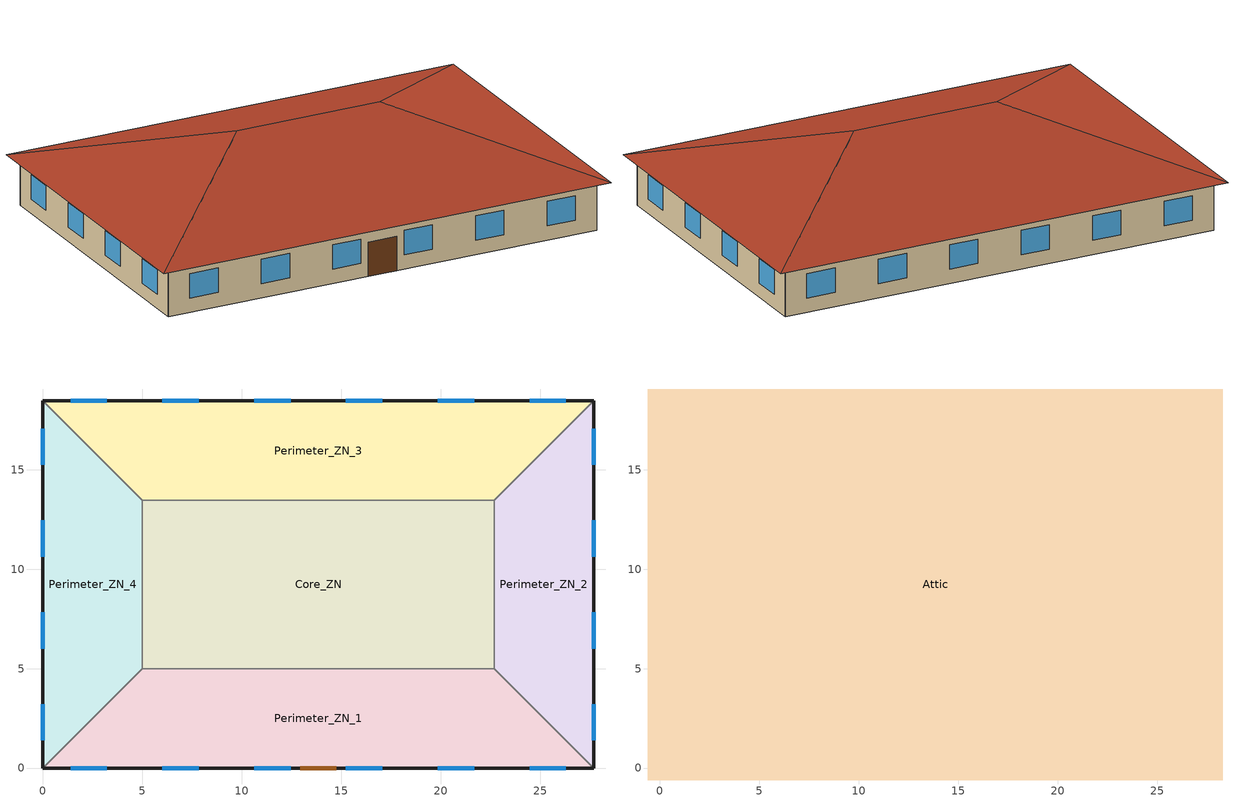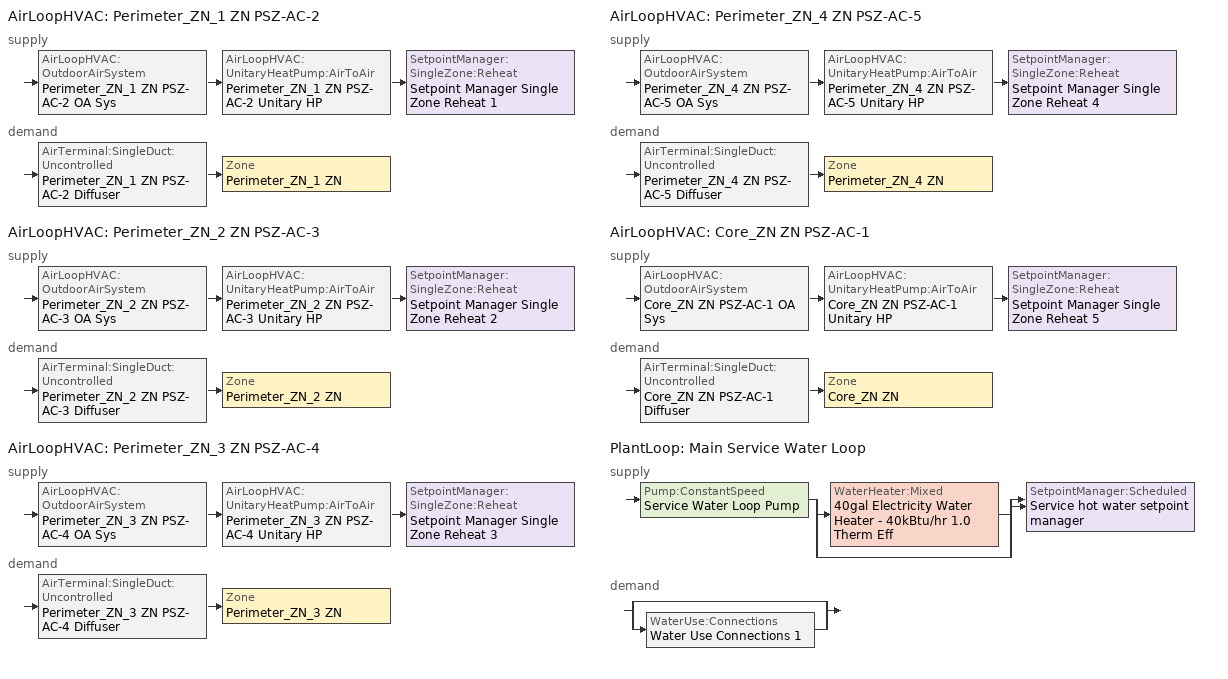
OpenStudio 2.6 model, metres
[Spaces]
Perimeter_ZN_1
 floor ground: 22.69,5 27.69,0 0,0 5,5 z0
 wall outside: 0,0 27.69,0 z0:3.05
 wall to Perimeter_ZN_4: 5,5 0,0 z0:3.05
 wall to Core_ZN: 22.69,5 5,5 z0:3.05
 wall to Perimeter_ZN_2: 27.69,0 22.69,5 z0:3.05
 window: 1.39,0 3.22,0 / 19.85,0 21.68,0 / 15.24,0 17.07,0 / 6.01,0 7.84,0 / 10.62,0 12.45,0 / 24.47,0 26.3,0 z0.9:2.42
 door: 12.93,0 14.76,0 z0:2.13
Perimeter_ZN_2
 floor ground: 27.69,18.46 27.69,0 22.69,5 22.69,13.46 z0
 wall outside: 27.69,0 27.69,18.46 z0:3.05
 wall to Perimeter_ZN_3: 27.69,18.46 22.69,13.46 z0:3.05
 wall to Core_ZN: 22.69,13.46 22.69,5 z0:3.05
 window: 27.69,1.39 27.69,3.22 / 27.69,10.62 27.69,12.45 / 27.69,15.24 27.69,17.07 / 27.69,6.01 27.69,7.84 z0.9:2.42
Perimeter_ZN_3
 floor ground: 27.69,18.46 22.69,13.46 5,13.46 0,18.46 z0
 wall outside: 27.69,18.46 0,18.46 z0:3.05
 wall to Core_ZN: 5,13.46 22.69,13.46 z0:3.05
 wall to Perimeter_ZN_4: 0,18.46 5,13.46 z0:3.05
 window: 21.68,18.46 19.85,18.46 / 7.84,18.46 6.01,18.46 / 17.07,18.46 15.24,18.46 / 12.45,18.46 10.62,18.46 / 26.3,18.46 24.47,18.46 / 3.22,18.46 1.39,18.46 z0.9:2.42
Perimeter_ZN_4
 floor ground: 0,18.46 5,13.46 5,5 0,0 z0
 wall outside: 0,18.46 0,0 z0:3.05
 wall to Core_ZN: 5,5 5,13.46 z0:3.05
 window: 0,3.22 0,1.39 / 0,12.45 0,10.62 / 0,7.84 0,6.01 / 0,17.07 0,15.24 z0.9:2.42
Core_ZN
 floor ground: 22.69,13.46 22.69,5 5,5 5,13.46 z0
Attic
 floor outside: 28.29,19.06 27.69,18.46 0,18.46 -0.6,19.06 z3.05; -0.6,19.06 0,18.46 0,0 -0.6,-0.6 z3.05; 28.29,19.06 28.29,-0.6 27.69,0 27.69,18.46 z3.05; 27.69,0 28.29,-0.6 -0.6,-0.6 0,0 z3.05
 floor to Perimeter_ZN_4: 0,18.46 5,13.46 5,5 0,0 z3.05
 floor to Perimeter_ZN_1: 22.69,5 27.69,0 0,0 5,5 z3.05
 floor to Perimeter_ZN_2: 27.69,18.46 27.69,0 22.69,5 22.69,13.46 z3.05
 floor to Core_ZN: 22.69,13.46 22.69,5 5,5 5,13.46 z3.05
 floor to Perimeter_ZN_3: 27.69,18.46 22.69,13.46 5,13.46 0,18.46 z3.05
 roof outside: 18.46,9.23,6.33 28.29,-0.6,3.05 28.29,19.06,3.05; 18.46,9.23,6.33 28.29,19.06,3.05 -0.6,19.06,3.05 9.23,9.23,6.33; 9.23,9.23,6.33 -0.6,-0.6,3.05 28.29,-0.6,3.05 18.46,9.23,6.33; 9.23,9.23,6.33 -0.6,19.06,3.05 -0.6,-0.6,3.05
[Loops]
AirLoopHVAC 'Perimeter_ZN_1 ZN PSZ-AC-2'
 supply: AirLoopHVAC:OutdoorAirSystem 'Perimeter_ZN_1 ZN PSZ-AC-2 OA Sys' > AirLoopHVAC:UnitaryHeatPump:AirToAir 'Perimeter_ZN_1 ZN PSZ-AC-2 Unitary HP' > SetpointManager:SingleZone:Reheat 'Setpoint Manager Single Zone Reheat 1'
 demand: AirTerminal:SingleDuct:Uncontrolled 'Perimeter_ZN_1 ZN PSZ-AC-2 Diffuser' > Zone 'Perimeter_ZN_1 ZN'
AirLoopHVAC 'Perimeter_ZN_2 ZN PSZ-AC-3'
 supply: AirLoopHVAC:OutdoorAirSystem 'Perimeter_ZN_2 ZN PSZ-AC-3 OA Sys' > AirLoopHVAC:UnitaryHeatPump:AirToAir 'Perimeter_ZN_2 ZN PSZ-AC-3 Unitary HP' > SetpointManager:SingleZone:Reheat 'Setpoint Manager Single Zone Reheat 2'
 demand: AirTerminal:SingleDuct:Uncontrolled 'Perimeter_ZN_2 ZN PSZ-AC-3 Diffuser' > Zone 'Perimeter_ZN_2 ZN'
AirLoopHVAC 'Perimeter_ZN_3 ZN PSZ-AC-4'
 supply: AirLoopHVAC:OutdoorAirSystem 'Perimeter_ZN_3 ZN PSZ-AC-4 OA Sys' > AirLoopHVAC:UnitaryHeatPump:AirToAir 'Perimeter_ZN_3 ZN PSZ-AC-4 Unitary HP' > SetpointManager:SingleZone:Reheat 'Setpoint Manager Single Zone Reheat 3'
 demand: AirTerminal:SingleDuct:Uncontrolled 'Perimeter_ZN_3 ZN PSZ-AC-4 Diffuser' > Zone 'Perimeter_ZN_3 ZN'
AirLoopHVAC 'Perimeter_ZN_4 ZN PSZ-AC-5'
 supply: AirLoopHVAC:OutdoorAirSystem 'Perimeter_ZN_4 ZN PSZ-AC-5 OA Sys' > AirLoopHVAC:UnitaryHeatPump:AirToAir 'Perimeter_ZN_4 ZN PSZ-AC-5 Unitary HP' > SetpointManager:SingleZone:Reheat 'Setpoint Manager Single Zone Reheat 4'
 demand: AirTerminal:SingleDuct:Uncontrolled 'Perimeter_ZN_4 ZN PSZ-AC-5 Diffuser' > Zone 'Perimeter_ZN_4 ZN'
AirLoopHVAC 'Core_ZN ZN PSZ-AC-1'
 supply: AirLoopHVAC:OutdoorAirSystem 'Core_ZN ZN PSZ-AC-1 OA Sys' > AirLoopHVAC:UnitaryHeatPump:AirToAir 'Core_ZN ZN PSZ-AC-1 Unitary HP' > SetpointManager:SingleZone:Reheat 'Setpoint Manager Single Zone Reheat 5'
 demand: AirTerminal:SingleDuct:Uncontrolled 'Core_ZN ZN PSZ-AC-1 Diffuser' > Zone 'Core_ZN ZN'
PlantLoop 'Main Service Water Loop'
 supply: Pump:ConstantSpeed 'Service Water Loop Pump' > split
  | WaterHeater:Mixed '40gal Electricity Water Heater - 40kBtu/hr 1.0 Therm Eff'
  | bypass
  join > SetpointManager:Scheduled 'Service hot water setpoint manager'
 demand: split
  | bypass
  | WaterUse:Connections 'Water Use Connections 1'
[Site]
Denver Centennial  Golden   Nr_CO_USA: Latitude {deg}=39.74; Longitude {deg}=-105.18; Time Zone {hr}=-7; Elevation {m}=1829; Terrain=City
[Building]
90.1-2010-SmallOffice-ASHRAE 169-2006-5B created: 2018-08-06 21:13:22 +0000: North Axis {deg}=0; Default Construction Set=90.1-2010 - Office - ASHRAE 169-2006-5B; Standards Building Type=SmallOffice
[Site:GroundTemperature:BuildingSurface]
19.37, 19.45, 19.53, 19.74, 20.05, 22.22, 23, 23.17, 23.04, 20.86, 20.09, 19.61
[Site:WaterMainsTemperature]
Calculation Method=Correlation; Annual Average Outdoor Air Temperature {C}=9.7; Maximum Difference In Monthly Average Outdoor Air Temperatures {deltaC}=22.8
[ClimateZones]
Climate Zone Institution Name 1=ASHRAE; Climate Zone Document Name 1=ANSI/ASHRAE Standard 169; Climate Zone Document Year 1=2006; Climate Zone Value 1=ASHRAE 169-2006-5B
[SizingPeriod:DesignDay] Barometric Pressure {Pa}=81198; Sky Clearness=0; Rain Indicator=0; Snow Indicator=0; Day of Month=21; Daylight Saving Time Indicator=0; Humidity Indicating Type=Wetbulb; Dry-Bulb Temperature Range Modifier Type=DefaultMultipliers
Name | Maximum Dry-Bulb Temperature {C} | Daily Dry-Bulb Temperature Range {deltaC} | Humidity Indicating Conditions at Maximum Dry-Bulb | Wind Speed {m/s} | Wind Direction {deg} | Month | Day Type | Solar Model Indicator | ASHRAE Taub | ASHRAE Taud
Denver Centennial  Golden   N Ann Htg 99.6% Condns DB | -18.8 | 0 | -18.8 | 3 | 340 | 12 | WinterDesignDay | ASHRAEClearSky
Denver Centennial  Golden   N Ann Clg .4% Condns DB=>MWB | 33 | 15.2 | 15.7 | 4.9 | 0 | 7 | SummerDesignDay | ASHRAETau | 0.424 | 2.025
Denver Centennial  Golden   N Ann Clg .4% Condns WB=>MDB | 27.3 | 15.2 | 18.4 | 4.9 | 0 | 7 | SummerDesignDay | ASHRAETau | 0.424 | 2.025
[Material:NoMass] Thermal Absorptance=0.9; Solar Absorptance=0.7
Name | Roughness | Thermal Resistance {m2-K/W} | Visible Absorptance
CP02 CARPET PAD | VeryRough | 0.21648 | 0.8
Typical Insulation R-10.94 | Smooth | 1.92744 | 0.7
Typical Carpet Pad | Smooth | 0.21648 | 0.8
Typical Insulation R-8.72 | Smooth | 1.53614 | 0.7
Typical Insulation R-19.72 | Smooth | 3.4722 | 0.7
Typical Insulation R-0.58 | Smooth | 0.101875 | 0.7
Typical Insulation R-1.15 | Smooth | 0.202527 | 0.7
[Material]
Name | Roughness | Thickness {m} | Conductivity {W/m-K} | Density {kg/m3} | Specific Heat {J/kg-K} | Thermal Absorptance | Solar Absorptance | Visible Absorptance
100mm Normalweight concrete floor | MediumSmooth | 0.1016 | 2.31 | 2322 | 832
G01 13mm gypsum board | Smooth | 0.0127 | 0.16 | 800 | 1090 | 0.9 | 0.7 | 0.5
4 in. Normalweight Concrete Floor | MediumRough | 0.1016 | 2.31 | 2322 | 832 | 0.9 | 0.7 | 0.7
1IN Stucco | Smooth | 0.0253 | 0.6918 | 1858 | 837 | 0.9 | 0.7 | 0.92
8IN CONCRETE HW RefBldg | Rough | 0.2032 | 1.311 | 2240 | 836.8 | 0.9 | 0.7 | 0.7
1/2IN Gypsum | Smooth | 0.0127 | 0.16 | 784.9 | 830 | 0.9 | 0.4 | 0.4
Roof Membrane | VeryRough | 0.0095 | 0.16 | 1121.29 | 1460 | 0.9 | 0.77 | 0.7
Metal Roof Surface; F08 Metal surface | Smooth | 0.0008 | 45.28 | 7824 | 500 | 0.9 | 0.7 | 0.7
6 in. Normalweight Concrete Floor | MediumRough | 0.1524 | 2.31 | 2322 | 832 | 0.9 | 0.7 | 0.7
8 in. Concrete Block Basement Wall | MediumRough | 0.2032 | 1.326 | 1842 | 912 | 0.9 | 0.7 | 0.7
G05 25mm wood | MediumSmooth | 0.0254 | 0.15 | 608 | 1630 | 0.9 | 0.5 | 0.5
Std Wood 6inch | MediumSmooth | 0.15 | 0.12 | 540 | 1210 | 0.9 | 0.7 | 0.7
[Construction]
Typical Insulated Exterior Mass Floor R-13.51: Typical Insulation R-10.94, 4 in. Normalweight Concrete Floor, Typical Carpet Pad
Typical Insulated Exterior Mass Wall R-11.11: 1IN Stucco, 8IN CONCRETE HW RefBldg, Typical Insulation R-8.72, 1/2IN Gypsum
Typical IEAD Roof R-20.83: Roof Membrane, Typical Insulation R-19.72, Metal Roof Surface
Typical Interior Floor: 100mm Normalweight concrete floor, CP02 CARPET PAD
Typical Interior Wall: G01 13mm gypsum board, G01 13mm gypsum board
Typical Interior Ceiling: CP02 CARPET PAD, 100mm Normalweight concrete floor
Typical Insulated Carpeted 6in Slab Floor: 6 in. Normalweight Concrete Floor, Typical Carpet Pad
Typical Insulated Basement Mass Wall: 8 in. Concrete Block Basement Wall
U 0.52 SHGC 0.40 Dbl Ref-D Clr 6mm/13mm Air: REF D CLEAR 6MM, AIR 13MM, CLEAR 6MM
Typical Insulated Metal Door R-1.43: F08 Metal surface, Typical Insulation R-0.58
Typical Overhead Door R-2.0: Typical Insulation R-1.15
U 1.17 SHGC 0.49 Sgl Ref-D Clr 6mm: REF D CLEAR 6MM
Typical Interior Window: Clear 3mm
Typical Interior Door; Typical Interior Partition: G05 25mm wood
InteriorFurnishings: Std Wood 6inch
[DefaultConstructionSet]
90.1-2010 - Office - ASHRAE 169-2006-5B: Default Exterior Surface Constructions=Default Surface Constructions 1; Default Interior Surface Constructions=Default Surface Constructions 2; Default Ground Contact Surface Constructions=Default Surface Constructions 3; Default Exterior SubSurface Constructions=Default Sub Surface Constructions 1; Default Interior SubSurface Constructions=Default Sub Surface Constructions 2; Interior Partition Construction=Typical Interior Partition
[DefaultSurfaceConstructions]
Name | Floor Construction | Wall Construction | Roof Ceiling Construction
Default Surface Constructions 1 | Typical Insulated Exterior Mass Floor R-13.51 | Typical Insulated Exterior Mass Wall R-11.11 | Typical IEAD Roof R-20.83
Default Surface Constructions 2 | Typical Interior Floor | Typical Interior Wall | Typical Interior Ceiling
Default Surface Constructions 3 | Typical Insulated Carpeted 6in Slab Floor | Typical Insulated Basement Mass Wall
[DefaultSubSurfaceConstructions]
Name | Fixed Window Construction | Operable Window Construction | Door Construction | Overhead Door Construction | Skylight Construction | Tubular Daylight Dome Construction | Tubular Daylight Diffuser Construction
Default Sub Surface Constructions 1 | U 0.52 SHGC 0.40 Dbl Ref-D Clr 6mm/13mm Air | U 0.52 SHGC 0.40 Dbl Ref-D Clr 6mm/13mm Air | Typical Insulated Metal Door R-1.43 | Typical Overhead Door R-2.0 | U 1.17 SHGC 0.49 Sgl Ref-D Clr 6mm | Typical Interior Window | Typical Interior Window
Default Sub Surface Constructions 2 | Typical Interior Window | Typical Interior Window | Typical Interior Door
[WindowMaterial:Glazing] Optical Data Type=SpectralAverage; Infrared Transmittance at Normal Incidence=0; Front Side Infrared Hemispherical Emissivity=0.84; Conductivity {W/m-K}=0.9; Dirt Correction Factor for Solar and Visible Transmittance=1; Solar Diffusing=No
Name | Thickness {m} | Solar Transmittance at Normal Incidence | Front Side Solar Reflectance at Normal Incidence | Back Side Solar Reflectance at Normal Incidence | Visible Transmittance at Normal Incidence | Front Side Visible Reflectance at Normal Incidence | Back Side Visible Reflectance at Normal Incidence | Back Side Infrared Hemispherical Emissivity
REF D CLEAR 6MM | 0.006 | 0.429 | 0.308 | 0.379 | 0.334 | 0.453 | 0.505 | 0.82
CLEAR 6MM | 0.006 | 0.775 | 0.071 | 0.071 | 0.881 | 0.08 | 0.08 | 0.84
Clear 3mm | 0.003 | 0.837 | 0.075 | 0.075 | 0.898 | 0.081 | 0.081 | 0.84
[WindowMaterial:Gas]
AIR 13MM: Gas Type=Air; Thickness {m}=0.0127
[Space]
Name | Space Type | Building Story | Thermal Zone | Part of Total Floor Area
Perimeter_ZN_1 | Office WholeBuilding - Sm Office | Building Story 1 | Perimeter_ZN_1 ZN | Yes
Attic | Office Attic |  | Attic ZN | No
Perimeter_ZN_2 | Office WholeBuilding - Sm Office | Building Story 1 | Perimeter_ZN_2 ZN | Yes
Perimeter_ZN_3 | Office WholeBuilding - Sm Office | Building Story 1 | Perimeter_ZN_3 ZN | Yes
Perimeter_ZN_4 | Office WholeBuilding - Sm Office | Building Story 1 | Perimeter_ZN_4 ZN | Yes
Core_ZN | Office WholeBuilding - Sm Office | Building Story 1 | Core_ZN ZN | Yes
[SpaceType] Standards Building Type=Office
Name | Default Schedule Set | Design Specification Outdoor Air Object | Standards Space Type
Office WholeBuilding - Sm Office | Office WholeBuilding - Sm Office Schedule Set | Office WholeBuilding - Sm Office Ventilation | WholeBuilding - Sm Office
Office Attic | Office Attic Schedule Set | Office Attic Ventilation | Attic
[DesignSpecification:OutdoorAir]
Name | Outdoor Air Flow per Person {m3/s-person} | Outdoor Air Flow per Floor Area {m3/s-m2} | Outdoor Air Flow Air Changes per Hour {1/hr} | Outdoor Air Method
Office Attic Ventilation | 0 | 0 | 0
Office WholeBuilding - Sm Office Ventilation |  | 0.0004318 |  | Sum
[DefaultScheduleSet]
Name | Infiltration Schedule | Number of People Schedule | People Activity Level Schedule | Lighting Schedule | Electric Equipment Schedule
Office Attic Schedule Set | OfficeLarge INFIL_SCH_PNNL
Office WholeBuilding - Sm Office Schedule Set | OfficeSmall INFIL_QUARTER_ON_SCH | OfficeSmall BLDG_OCC_SCH | OfficeSmall ACTIVITY_SCH | OfficeSmall BLDG_LIGHT_SCH | OfficeSmall BLDG_EQUIP_SCH
[ThermostatSetpoint:DualSetpoint]
Name | Heating Setpoint Temperature Schedule | Cooling Setpoint Temperature Schedule
Office WholeBuilding - Sm Office Thermostat 1; Office WholeBuilding - Sm Office Thermostat 2; Office WholeBuilding - Sm Office Thermostat 3; Office WholeBuilding - Sm Office Thermostat 4; Office WholeBuilding - Sm Office Thermostat 5 | OfficeSmall HTGSETP_SCH_NO_OPTIMUM | OfficeSmall CLGSETP_SCH_NO_OPTIMUM
Office Attic Thermostat 1
[People:Definition]
Office WholeBuilding - Sm Office People Definition: Number of People Calculation Method=People/Area; People per Space Floor Area {person/m2}=0.0602779; Fraction Radiant=0.3
[People]
Office WholeBuilding - Sm Office People: People Definition=Office WholeBuilding - Sm Office People Definition; Space or SpaceType=Office WholeBuilding - Sm Office; Work Efficiency Schedule=Work Efficiency Schedule; Clothing Insulation Schedule=Clothing Schedule; Air Velocity Schedule=Air Velocity Schedule; Multiplier=1
[Lights:Definition]
Office WholeBuilding - Sm Office Lights Definition: Design Level Calculation Method=Watts/Area; Watts per Space Floor Area {W/m2}=9.68752; Fraction Radiant=0.7; Fraction Visible=0.2
[Lights]
Office WholeBuilding - Sm Office Lights: Lights Definition=Office WholeBuilding - Sm Office Lights Definition; Space or SpaceType=Office WholeBuilding - Sm Office; Fraction Replaceable=1
[ElectricEquipment:Definition]
Office WholeBuilding - Sm Office Elec Equip Definition: Design Level Calculation Method=Watts/Area; Watts per Space Floor Area {W/m2}=6.78126; Fraction Radiant=0.5
[ElectricEquipment]
Office WholeBuilding - Sm Office Elec Equip: Electric Equipment Definition=Office WholeBuilding - Sm Office Elec Equip Definition; Space or SpaceType=Office WholeBuilding - Sm Office; Multiplier=1
[SpaceInfiltration:DesignFlowRate] Schedule=OfficeSmall INFIL_QUARTER_ON_SCH; Design Flow Rate Calculation Method=Flow/ExteriorArea; Flow per Exterior Surface Area {m3/s-m2}=0.000569573; Constant Term Coefficient=0; Temperature Term Coefficient=0; Velocity Term Coefficient=0.224; Velocity Squared Term Coefficient=0
Name | Space or SpaceType
Perimeter_ZN_1 Infiltration | Perimeter_ZN_1
Perimeter_ZN_2 Infiltration | Perimeter_ZN_2
Perimeter_ZN_3 Infiltration | Perimeter_ZN_3
Perimeter_ZN_4 Infiltration | Perimeter_ZN_4
[InternalMass:Definition]
Internal Mass Definition 1: Construction=InteriorFurnishings; Design Level Calculation Method=SurfaceArea/Area; Surface Area per Space Floor Area=2
[InternalMass] Internal Mass Definition=Internal Mass Definition 1; Multiplier=1
Name | Space or SpaceType
Perimeter_ZN_1 Mass | Perimeter_ZN_1
Perimeter_ZN_2 Mass | Perimeter_ZN_2
Perimeter_ZN_3 Mass | Perimeter_ZN_3
Perimeter_ZN_4 Mass | Perimeter_ZN_4
Core_ZN Mass | Core_ZN
[ThermalZone] Use Ideal Air Loads=No
Name | Primary Daylighting Control | Fraction of Zone Controlled by Primary Daylighting Control | Secondary Daylighting Control | Fraction of Zone Controlled by Secondary Daylighting Control | Thermostat
Perimeter_ZN_4 ZN | Perimeter_ZN_4 Daylt Sensor 1 | 0.199581 | Perimeter_ZN_4 Daylt Sensor 2 | 0.199581 | Office WholeBuilding - Sm Office Thermostat 1
Perimeter_ZN_2 ZN | Perimeter_ZN_2 Daylt Sensor 1 | 0.199581 | Perimeter_ZN_2 Daylt Sensor 2 | 0.199581 | Office WholeBuilding - Sm Office Thermostat 2
Core_ZN ZN |  |  |  |  | Office WholeBuilding - Sm Office Thermostat 3
Perimeter_ZN_3 ZN | Perimeter_ZN_3 Daylt Sensor 1 | 0.183544 | Perimeter_ZN_3 Daylt Sensor 2 | 0.183544 | Office WholeBuilding - Sm Office Thermostat 4
Attic ZN |  |  |  |  | Office Attic Thermostat 1
Perimeter_ZN_1 ZN | Perimeter_ZN_1 Daylt Sensor 1 | 0.183544 | Perimeter_ZN_1 Daylt Sensor 2 | 0.183544 | Office WholeBuilding - Sm Office Thermostat 5
[Sizing:Zone] Zone Cooling Design Supply Air Temperature Input Method=SupplyAirTemperature; Zone Cooling Design Supply Air Temperature Difference {deltaC}=11.11; Zone Heating Design Supply Air Temperature Input Method=SupplyAirTemperature; Zone Heating Design Supply Air Temperature {C}=40; Zone Heating Design Supply Air Temperature Difference {deltaC}=11.11; Zone Cooling Design Supply Air Humidity Ratio {kg-H2O/kg-air}=0.0085; Zone Heating Design Supply Air Humidity Ratio {kg-H2O/kg-air}=0.008; Cooling Design Air Flow Method=DesignDay; Heating Design Air Flow Method=DesignDay; Account for Dedicated Outdoor Air System=No; Dedicated Outdoor Air System Control Strategy=NeutralSupplyAir; Dedicated Outdoor Air Low Setpoint Temperature for Design {C}=autosize; Dedicated Outdoor Air High Setpoint Temperature for Design {C}=autosize
Name | Zone Cooling Design Supply Air Temperature {C}
Perimeter_ZN_4 ZN; Perimeter_ZN_2 ZN; Core_ZN ZN; Perimeter_ZN_3 ZN; Perimeter_ZN_1 ZN | 12.8
Attic ZN | 14
[Zone equipment]
Perimeter_ZN_4 ZN: Perimeter_ZN_4 ZN PSZ-AC-5 Diffuser
Perimeter_ZN_2 ZN: Perimeter_ZN_2 ZN PSZ-AC-3 Diffuser
Core_ZN ZN: Core_ZN ZN PSZ-AC-1 Diffuser
Perimeter_ZN_3 ZN: Perimeter_ZN_3 ZN PSZ-AC-4 Diffuser
Perimeter_ZN_1 ZN: Perimeter_ZN_1 ZN PSZ-AC-2 Diffuser
[AirLoopHVAC] Availability Schedule=Always On Discrete; Design Supply Air Flow Rate {m3/s}=AutoSize
Perimeter_ZN_1 ZN PSZ-AC-2; Perimeter_ZN_2 ZN PSZ-AC-3; Perimeter_ZN_3 ZN PSZ-AC-4; Perimeter_ZN_4 ZN PSZ-AC-5; Core_ZN ZN PSZ-AC-1
[Sizing:System] Type of Load to Size On=Sensible; Design Outdoor Air Flow Rate {m3/s}=Autosize; Minimum System Air Flow Ratio=1; Preheat Design Temperature {C}=7; Preheat Design Humidity Ratio {kg-H2O/kg-Air}=0.008; Precool Design Temperature {C}=12.8; Precool Design Humidity Ratio {kg-H2O/kg-Air}=0.008; Central Cooling Design Supply Air Temperature {C}=12.8; Central Heating Design Supply Air Temperature {C}=40; Sizing Option=Coincident; 100% Outdoor Air in Cooling=No; 100% Outdoor Air in Heating=No; Central Cooling Design Supply Air Humidity Ratio {kg-H2O/kg-Air}=0.0085; Central Heating Design Supply Air Humidity Ratio {kg-H2O/kg-Air}=0.008; Cooling Design Air Flow Method=DesignDay; Cooling Design Air Flow Rate {m3/s}=0; Heating Design Air Flow Method=DesignDay; Heating Design Air Flow Rate {m3/s}=0; System Outdoor Air Method=ZoneSum; Zone Maximum Outdoor Air Fraction=1; Cooling Supply Air Flow Rate Per Floor Area {m3/s-m2}=0.00996765; Cooling Fraction of Autosized Cooling Supply Air Flow Rate=1; Cooling Supply Air Flow Rate Per Unit Cooling Capacity {m3/s-W}=3.94755e-05; Heating Supply Air Flow Rate Per Floor Area {m3/s-m2}=0.00996765; Heating Fraction of Autosized Heating Supply Air Flow Rate=1; Heating Fraction of Autosized Cooling Supply Air Flow Rate=1; Heating Supply Air Flow Rate Per Unit Heating Capacity {m3/s-W}=3.15882e-05; Cooling Design Capacity Method=CoolingDesignCapacity; Cooling Design Capacity {W}=autosize; Cooling Design Capacity Per Floor Area {W/m2}=234.7; Fraction of Autosized Cooling Design Capacity=1; Heating Design Capacity Method=HeatingDesignCapacity; Heating Design Capacity {W}=autosize; Heating Design Capacity Per Floor Area {W/m2}=157; Fraction of Autosized Heating Design Capacity=1; Central Cooling Capacity Control Method=OnOff
Perimeter_ZN_1 ZN PSZ-AC-2; Perimeter_ZN_2 ZN PSZ-AC-3; Perimeter_ZN_3 ZN PSZ-AC-4; Perimeter_ZN_4 ZN PSZ-AC-5; Core_ZN ZN PSZ-AC-1
[SetpointManager:SingleZone:Reheat] Minimum Supply Air Temperature {C}=12.7778; Maximum Supply Air Temperature {C}=40
Name | Control Zone
Setpoint Manager Single Zone Reheat 1 | Perimeter_ZN_1 ZN
Setpoint Manager Single Zone Reheat 2 | Perimeter_ZN_2 ZN
Setpoint Manager Single Zone Reheat 3 | Perimeter_ZN_3 ZN
Setpoint Manager Single Zone Reheat 4 | Perimeter_ZN_4 ZN
Setpoint Manager Single Zone Reheat 5 | Core_ZN ZN
[Fan:OnOff] Availability Schedule=OfficeSmall HVACOperationSchd; Fan Efficiency=0.55575; Pressure Rise {Pa}=622.722; Maximum Flow Rate {m3/s}=autosize; Motor Efficiency=0.855; Motor In Airstream Fraction=1
Name | Fan Power Ratio Function of Speed Ratio Curve | Fan Efficiency Ratio Function of Speed Ratio Curve
Perimeter_ZN_1 ZN PSZ-AC-2 Fan | Fan On Off Power Curve | Fan On Off Efficiency Curve
Perimeter_ZN_2 ZN PSZ-AC-3 Fan | Fan On Off Power Curve 1 | Fan On Off Efficiency Curve 1
Perimeter_ZN_3 ZN PSZ-AC-4 Fan | Fan On Off Power Curve 2 | Fan On Off Efficiency Curve 2
Perimeter_ZN_4 ZN PSZ-AC-5 Fan | Fan On Off Power Curve 3 | Fan On Off Efficiency Curve 3
Core_ZN ZN PSZ-AC-1 Fan | Fan On Off Power Curve 4 | Fan On Off Efficiency Curve 4
[Coil:Heating:DX:SingleSpeed] Availability Schedule=Always On Discrete; Rated Total Heating Capacity {W}=Autosize; Rated COP {W/W}=3.738196; Rated Air Flow Rate {m3/s}=Autosize; Rated Supply Fan Power Per Volume Flow Rate {W/(m3/s)}=773.3; Minimum Outdoor Dry-Bulb Temperature for Compressor Operation {C}=-12.2; Maximum Outdoor Dry-Bulb Temperature for Defrost Operation {C}=1.67; Crankcase Heater Capacity {W}=50; Maximum Outdoor Dry-Bulb Temperature for Crankcase Heater Operation {C}=4.4; Defrost Strategy=ReverseCycle; Defrost Control=OnDemand; Defrost Time Period Fraction=0.166667; Resistive Defrost Heater Capacity {W}=2000
Name | Total Heating Capacity Function of Temperature Curve | Total Heating Capacity Function of Flow Fraction Curve | Energy Input Ratio Function of Temperature Curve | Energy Input Ratio Function of Flow Fraction Curve | Part Load Fraction Correlation Curve | Defrost Energy Input Ratio Function of Temperature Curve
Perimeter_ZN_1 ZN PSZ-AC-2 HP Htg Coil 20 Clg kBtu/hr 7.7HSPF | DXHEAT-NECB2011-REF-CAPFT 1 | DXHEAT-NECB2011-REF-CAPFFLOW 1 | DXHEAT-NECB2011-REF-EIRFT 1 | DXHEAT-NECB2011-REF-EIRFFLOW 1 | DXHEAT-NECB2011-REF-PLFFPLR 1 | Curve Biquadratic 1
Perimeter_ZN_2 ZN PSZ-AC-3 HP Htg Coil 16 Clg kBtu/hr 7.7HSPF | DXHEAT-NECB2011-REF-CAPFT 2 | DXHEAT-NECB2011-REF-CAPFFLOW 2 | DXHEAT-NECB2011-REF-EIRFT 2 | DXHEAT-NECB2011-REF-EIRFFLOW 2 | DXHEAT-NECB2011-REF-PLFFPLR 2 | Curve Biquadratic 4
Perimeter_ZN_3 ZN PSZ-AC-4 HP Htg Coil 18 Clg kBtu/hr 7.7HSPF | DXHEAT-NECB2011-REF-CAPFT 3 | DXHEAT-NECB2011-REF-CAPFFLOW 3 | DXHEAT-NECB2011-REF-EIRFT 3 | DXHEAT-NECB2011-REF-EIRFFLOW 3 | DXHEAT-NECB2011-REF-PLFFPLR 3 | Curve Biquadratic 7
Perimeter_ZN_4 ZN PSZ-AC-5 HP Htg Coil 19 Clg kBtu/hr 7.7HSPF | DXHEAT-NECB2011-REF-CAPFT 4 | DXHEAT-NECB2011-REF-CAPFFLOW 4 | DXHEAT-NECB2011-REF-EIRFT 4 | DXHEAT-NECB2011-REF-EIRFFLOW 4 | DXHEAT-NECB2011-REF-PLFFPLR 4 | Curve Biquadratic 10
Core_ZN ZN PSZ-AC-1 HP Htg Coil 18 Clg kBtu/hr 7.7HSPF | DXHEAT-NECB2011-REF-CAPFT | DXHEAT-NECB2011-REF-CAPFFLOW | DXHEAT-NECB2011-REF-EIRFT | DXHEAT-NECB2011-REF-EIRFFLOW | DXHEAT-NECB2011-REF-PLFFPLR | Curve Biquadratic 13
[Coil:Heating:Gas] Availability Schedule=Always On Discrete; Gas Burner Efficiency=0.8; Nominal Capacity {W}=AutoSize; Parasitic Electric Load {W}=0; Parasitic Gas Load {W}=0
Perimeter_ZN_1 ZN PSZ-AC-2 Gas Backup Htg Coil; Perimeter_ZN_2 ZN PSZ-AC-3 Gas Backup Htg Coil; Perimeter_ZN_3 ZN PSZ-AC-4 Gas Backup Htg Coil; Perimeter_ZN_4 ZN PSZ-AC-5 Gas Backup Htg Coil; Core_ZN ZN PSZ-AC-1 Gas Backup Htg Coil
[Coil:Cooling:DX:SingleSpeed] Availability Schedule=Always On Discrete; Rated Total Cooling Capacity {W}=autosize; Rated Sensible Heat Ratio=autosize; Rated COP {W/W}=3.6504; Rated Air Flow Rate {m3/s}=autosize; Rated Evaporator Fan Power Per Volume Flow Rate {W/(m3/s)}=773.3; Condenser Type=AirCooled; Evaporative Condenser Effectiveness=0; Evaporative Condenser Air Flow Rate {m3/s}=Autosize; Evaporative Condenser Pump Rated Power Consumption {W}=Autosize; Crankcase Heater Capacity {W}=0; Maximum Outdoor Dry-Bulb Temperature for Crankcase Heater Operation {C}=0; Basin Heater Capacity {W/K}=0; Basin Heater Setpoint Temperature {C}=10
Name | Total Cooling Capacity Function of Temperature Curve | Total Cooling Capacity Function of Flow Fraction Curve | Energy Input Ratio Function of Temperature Curve | Energy Input Ratio Function of Flow Fraction Curve | Part Load Fraction Correlation Curve
Perimeter_ZN_1 ZN PSZ-AC-2 1spd DX HP Clg Coil 20kBtu/hr 13.0SEER | HPACCoolCapFT 1 | HPACCoolCapFFF 1 | HPACCOOLEIRFT 1 | HPACCOOLEIRFFF 1 | HPACCOOLPLFFPLR 1
Perimeter_ZN_2 ZN PSZ-AC-3 1spd DX HP Clg Coil 16kBtu/hr 13.0SEER | HPACCoolCapFT 2 | HPACCoolCapFFF 2 | HPACCOOLEIRFT 2 | HPACCOOLEIRFFF 2 | HPACCOOLPLFFPLR 2
Perimeter_ZN_3 ZN PSZ-AC-4 1spd DX HP Clg Coil 18kBtu/hr 13.0SEER | HPACCoolCapFT 3 | HPACCoolCapFFF 3 | HPACCOOLEIRFT 3 | HPACCOOLEIRFFF 3 | HPACCOOLPLFFPLR 3
Perimeter_ZN_4 ZN PSZ-AC-5 1spd DX HP Clg Coil 19kBtu/hr 13.0SEER | HPACCoolCapFT 4 | HPACCoolCapFFF 4 | HPACCOOLEIRFT 4 | HPACCOOLEIRFFF 4 | HPACCOOLPLFFPLR 4
Core_ZN ZN PSZ-AC-1 1spd DX HP Clg Coil 18kBtu/hr 13.0SEER | HPACCoolCapFT | HPACCoolCapFFF | HPACCOOLEIRFT | HPACCOOLEIRFFF | HPACCOOLPLFFPLR
[Controller:OutdoorAir] Minimum Outdoor Air Flow Rate {m3/s}=autosize; Maximum Outdoor Air Flow Rate {m3/s}=Autosize; Economizer Control Type=NoEconomizer; Economizer Control Action Type=ModulateFlow; Economizer Maximum Limit Dry-Bulb Temperature {C}=28; Economizer Maximum Limit Enthalpy {J/kg}=64000; Economizer Minimum Limit Dry-Bulb Temperature {C}=-100; Lockout Type=NoLockout; Minimum Limit Type=FixedMinimum; Minimum Outdoor Air Schedule=Always On Discrete; High Humidity Control=No; Heat Recovery Bypass Control Type=BypassWhenOAFlowGreaterThanMinimum
Name | Controller Mechanical Ventilation
Perimeter_ZN_1 ZN PSZ-AC-2 OA Sys Controller | Controller Mechanical Ventilation 1
Perimeter_ZN_2 ZN PSZ-AC-3 OA Sys Controller | Controller Mechanical Ventilation 2
Perimeter_ZN_3 ZN PSZ-AC-4 OA Sys Controller | Controller Mechanical Ventilation 3
Perimeter_ZN_4 ZN PSZ-AC-5 OA Sys Controller | Controller Mechanical Ventilation 4
Core_ZN ZN PSZ-AC-1 OA Sys Controller | Controller Mechanical Ventilation 5
[Controller:MechanicalVentilation] Availability Schedule=Always On Discrete; System Outdoor Air Method=ZoneSum
Controller Mechanical Ventilation 1; Controller Mechanical Ventilation 2; Controller Mechanical Ventilation 3; Controller Mechanical Ventilation 4; Controller Mechanical Ventilation 5
[AirLoopHVAC:OutdoorAirSystem]
Name | Controller
Perimeter_ZN_1 ZN PSZ-AC-2 OA Sys | Perimeter_ZN_1 ZN PSZ-AC-2 OA Sys Controller
Perimeter_ZN_2 ZN PSZ-AC-3 OA Sys | Perimeter_ZN_2 ZN PSZ-AC-3 OA Sys Controller
Perimeter_ZN_3 ZN PSZ-AC-4 OA Sys | Perimeter_ZN_3 ZN PSZ-AC-4 OA Sys Controller
Perimeter_ZN_4 ZN PSZ-AC-5 OA Sys | Perimeter_ZN_4 ZN PSZ-AC-5 OA Sys Controller
Core_ZN ZN PSZ-AC-1 OA Sys | Core_ZN ZN PSZ-AC-1 OA Sys Controller
[AirLoopHVAC:UnitaryHeatPump:AirToAir] Availability Schedule=Always On Discrete; Supply Air Flow Rate During Cooling Operation {m3/s}=Autosize; Supply Air Flow Rate During Heating Operation {m3/s}=Autosize; Maximum Supply Air Temperature from Supplemental Heater {C}=Autosize; Maximum Outdoor Dry-Bulb Temperature for Supplemental Heater Operation {C}=4.44444; Fan Placement=BlowThrough; Supply Air Fan Operating Mode Schedule=OfficeSmall HVACOperationSchd
Name | Controlling Zone or Thermostat Location | Supply Air Fan | Heating Coil | Cooling Coil | Supplemental Heating Coil
Perimeter_ZN_1 ZN PSZ-AC-2 Unitary HP | Perimeter_ZN_1 ZN | Perimeter_ZN_1 ZN PSZ-AC-2 Fan | Perimeter_ZN_1 ZN PSZ-AC-2 HP Htg Coil 20 Clg kBtu/hr 7.7HSPF | Perimeter_ZN_1 ZN PSZ-AC-2 1spd DX HP Clg Coil 20kBtu/hr 13.0SEER | Perimeter_ZN_1 ZN PSZ-AC-2 Gas Backup Htg Coil
Perimeter_ZN_2 ZN PSZ-AC-3 Unitary HP | Perimeter_ZN_2 ZN | Perimeter_ZN_2 ZN PSZ-AC-3 Fan | Perimeter_ZN_2 ZN PSZ-AC-3 HP Htg Coil 16 Clg kBtu/hr 7.7HSPF | Perimeter_ZN_2 ZN PSZ-AC-3 1spd DX HP Clg Coil 16kBtu/hr 13.0SEER | Perimeter_ZN_2 ZN PSZ-AC-3 Gas Backup Htg Coil
Perimeter_ZN_3 ZN PSZ-AC-4 Unitary HP | Perimeter_ZN_3 ZN | Perimeter_ZN_3 ZN PSZ-AC-4 Fan | Perimeter_ZN_3 ZN PSZ-AC-4 HP Htg Coil 18 Clg kBtu/hr 7.7HSPF | Perimeter_ZN_3 ZN PSZ-AC-4 1spd DX HP Clg Coil 18kBtu/hr 13.0SEER | Perimeter_ZN_3 ZN PSZ-AC-4 Gas Backup Htg Coil
Perimeter_ZN_4 ZN PSZ-AC-5 Unitary HP | Perimeter_ZN_4 ZN | Perimeter_ZN_4 ZN PSZ-AC-5 Fan | Perimeter_ZN_4 ZN PSZ-AC-5 HP Htg Coil 19 Clg kBtu/hr 7.7HSPF | Perimeter_ZN_4 ZN PSZ-AC-5 1spd DX HP Clg Coil 19kBtu/hr 13.0SEER | Perimeter_ZN_4 ZN PSZ-AC-5 Gas Backup Htg Coil
Core_ZN ZN PSZ-AC-1 Unitary HP | Core_ZN ZN | Core_ZN ZN PSZ-AC-1 Fan | Core_ZN ZN PSZ-AC-1 HP Htg Coil 18 Clg kBtu/hr 7.7HSPF | Core_ZN ZN PSZ-AC-1 1spd DX HP Clg Coil 18kBtu/hr 13.0SEER | Core_ZN ZN PSZ-AC-1 Gas Backup Htg Coil
[AvailabilityManager:NightCycle] Control Type=CycleOnAny; Thermostat Tolerance {deltaC}=1; Cycling Run Time {s}=3600
Availability Manager Night Cycle 1; Availability Manager Night Cycle 2; Availability Manager Night Cycle 3; Availability Manager Night Cycle 4; Availability Manager Night Cycle 5
[AirTerminal:SingleDuct:Uncontrolled] Availability Schedule=Always On Discrete; Maximum Air Flow Rate {m3/s}=AutoSize
Perimeter_ZN_1 ZN PSZ-AC-2 Diffuser; Perimeter_ZN_2 ZN PSZ-AC-3 Diffuser; Perimeter_ZN_3 ZN PSZ-AC-4 Diffuser; Perimeter_ZN_4 ZN PSZ-AC-5 Diffuser; Core_ZN ZN PSZ-AC-1 Diffuser
[PlantLoop]
Main Service Water Loop: Glycol Concentration=0; Maximum Loop Temperature {C}=60; Minimum Loop Temperature {C}=10; Plant Loop Volume {m3}=Autocalculate; Load Distribution Scheme=Optimal
[Sizing:Plant]
Main Service Water Loop: Loop Type=Heating; Design Loop Exit Temperature {C}=60; Loop Design Temperature Difference {deltaC}=5; Sizing Option=NonCoincident; Zone Timesteps in Averaging Window=1; Coincident Sizing Factor Mode=None
[SetpointManager:Scheduled]
Service hot water setpoint manager: Control Variable=Temperature; Schedule=Service Water Loop Temp - 140F
[Pump:ConstantSpeed]
Service Water Loop Pump: Rated Flow Rate {m3/s}=autosize; Rated Pump Head {Pa}=0.001; Rated Power Consumption {W}=autosize; Motor Efficiency=0.855; Fraction of Motor Inefficiencies to Fluid Stream=0; Pump Control Type=Intermittent; Design Power Sizing Method=PowerPerFlowPerPressure; Design Electric Power per Unit Flow Rate {W/(m3/s)}=348701.1; Design Shaft Power per Unit Flow Rate per Unit Head {W-s/m3-Pa}=1.28205
[WaterHeater:Mixed]
40gal Electricity Water Heater - 40kBtu/hr 1.0 Therm Eff: Tank Volume {m3}=0.151416; Setpoint Temperature Schedule=Service Water Loop Temp - 140F; Deadband Temperature Difference {deltaC}=2; Maximum Temperature Limit {C}=82.2222; Heater Control Type=Cycle; Heater Maximum Capacity {W}=11722.8; Heater Fuel Type=Electricity; Heater Thermal Efficiency=1; Off Cycle Parasitic Fuel Consumption Rate {W}=570.999; Off Cycle Parasitic Fuel Type=Electricity; Off Cycle Parasitic Heat Fraction to Tank=0.8; On Cycle Parasitic Fuel Consumption Rate {W}=570.999; On Cycle Parasitic Fuel Type=Electricity; On Cycle Parasitic Heat Fraction to Tank=0; Ambient Temperature Indicator=Schedule; Ambient Temperature Schedule=Water Heater Ambient Temp Schedule - 70F; Off Cycle Loss Coefficient to Ambient Temperature {W/K}=1.20802; On Cycle Loss Coefficient to Ambient Temperature {W/K}=1.20802; Use Side Effectiveness=1; Source Side Effectiveness=1; Use Side Design Flow Rate {m3/s}=autosize; Source Side Design Flow Rate {m3/s}=autosize; Indirect Water Heating Recovery Time {hr}=1.5; Source Side Flow Control Mode=IndirectHeatPrimarySetpoint
[WaterUse:Connections]
Water Use Connections 1: Water Use Equipment Name 1=Main Service Water Use 0.06gal/min
[WaterUse:Equipment:Definition]
Main Service Water Use Def 0.06gal/min: Peak Flow Rate {m3/s}=4.03777e-06; Target Temperature Schedule=Mixed Water At Faucet Temp - 120F; Sensible Fraction Schedule=Fraction Sensible - 0.2; Latent Fraction Schedule=Fraction Latent - 0.05
[WaterUse:Equipment]
Main Service Water Use 0.06gal/min: Water Use Equipment Definition=Main Service Water Use Def 0.06gal/min; Flow Rate Fraction Schedule=OfficeSmall BLDG_SWH_SCH
[Exterior:Lights:Definition]
Name | Design Level {W}
Occ Sensing Exterior Lights Def | 896.07
NonDimming Exterior Lights Def | 40.54
[Exterior:Lights] Control Option=AstronomicalClock
Name | Exterior Lights Definition | Schedule
Occ Sensing Exterior Lights Def | Occ Sensing Exterior Lights Def | OfficeSmall Exterior_lighting_schedule_b
NonDimming Exterior Lights Def | NonDimming Exterior Lights Def | OfficeSmall Exterior_lighting_schedule_a
[BuildingStory]
Building Story 1: Nominal Z Coordinate {m}=0
[Daylighting:Control] Position Z-Coordinate {m}=0.9144; Illuminance Setpoint {lux}=300; Lighting Control Type=Stepped; Number of Stepped Control Steps=3
Name | Space | Position X-Coordinate {m} | Position Y-Coordinate {m}
Perimeter_ZN_1 Daylt Sensor 1 | Perimeter_ZN_1 | 2.305 | 2.424
Perimeter_ZN_1 Daylt Sensor 2 | Perimeter_ZN_1 | 6.925 | 2.424
Perimeter_ZN_2 Daylt Sensor 1 | Perimeter_ZN_2 | 25.266 | 2.305
Perimeter_ZN_2 Daylt Sensor 2 | Perimeter_ZN_2 | 25.266 | 6.925
Perimeter_ZN_3 Daylt Sensor 1 | Perimeter_ZN_3 | 25.385 | 16.036
Perimeter_ZN_3 Daylt Sensor 2 | Perimeter_ZN_3 | 20.765 | 16.036
Perimeter_ZN_4 Daylt Sensor 1 | Perimeter_ZN_4 | 2.424 | 16.155
Perimeter_ZN_4 Daylt Sensor 2 | Perimeter_ZN_4 | 2.424 | 11.535
[Schedule:Ruleset]
Name | Default Day Schedule | Summer Design Day Schedule | Winter Design Day Schedule
OfficeLarge INFIL_SCH_PNNL | OfficeLarge INFIL_SCH_PNNL Default | OfficeLarge INFIL_SCH_PNNL Summer Design Day | OfficeLarge INFIL_SCH_PNNL Winter Design Day
Clothing Schedule | Clothing Schedule Default Winter Clothes
Air Velocity Schedule | Air Velocity Schedule Default
Work Efficiency Schedule | Work Efficiency Schedule Default
OfficeSmall BLDG_OCC_SCH | OfficeSmall BLDG_OCC_SCH Default | OfficeSmall BLDG_OCC_SCH Summer Design Day | OfficeSmall BLDG_OCC_SCH Winter Design Day
OfficeSmall ACTIVITY_SCH | OfficeSmall ACTIVITY_SCH Default | OfficeSmall ACTIVITY_SCH Summer Design Day | OfficeSmall ACTIVITY_SCH Winter Design Day
OfficeSmall BLDG_LIGHT_SCH | OfficeSmall BLDG_LIGHT_SCH Default | OfficeSmall BLDG_LIGHT_SCH Summer Design Day | OfficeSmall BLDG_LIGHT_SCH Winter Design Day
OfficeSmall BLDG_EQUIP_SCH | OfficeSmall BLDG_EQUIP_SCH Default | OfficeSmall BLDG_EQUIP_SCH Summer Design Day | OfficeSmall BLDG_EQUIP_SCH Winter Design Day
OfficeSmall INFIL_QUARTER_ON_SCH | OfficeSmall INFIL_QUARTER_ON_SCH Default | OfficeSmall INFIL_QUARTER_ON_SCH Summer Design Day | OfficeSmall INFIL_QUARTER_ON_SCH Winter Design Day
OfficeSmall HTGSETP_SCH_NO_OPTIMUM | OfficeSmall HTGSETP_SCH_NO_OPTIMUM Default | OfficeSmall HTGSETP_SCH_NO_OPTIMUM Summer Design Day | OfficeSmall HTGSETP_SCH_NO_OPTIMUM Winter Design Day
OfficeSmall CLGSETP_SCH_NO_OPTIMUM | OfficeSmall CLGSETP_SCH_NO_OPTIMUM Default | OfficeSmall CLGSETP_SCH_NO_OPTIMUM Summer Design Day | OfficeSmall CLGSETP_SCH_NO_OPTIMUM Winter Design Day
OfficeSmall HVACOperationSchd | OfficeSmall HVACOperationSchd Default | OfficeSmall HVACOperationSchd Summer Design Day | OfficeSmall HVACOperationSchd Winter Design Day
Service Water Loop Temp - 140F | Service Water Loop Temp - 140F Default
Water Heater Ambient Temp Schedule - 70F | Water Heater Ambient Temp Schedule - 70F Default
Fraction Sensible - 0.2 | Schedule Day 25
Fraction Latent - 0.05 | Schedule Day 26
Mixed Water At Faucet Temp - 120F | Schedule Day 27
OfficeSmall BLDG_SWH_SCH | OfficeSmall BLDG_SWH_SCH Default | OfficeSmall BLDG_SWH_SCH Summer Design Day | OfficeSmall BLDG_SWH_SCH Winter Design Day
OfficeSmall Exterior_lighting_schedule_b | OfficeSmall Exterior_lighting_schedule_b Default | OfficeSmall Exterior_lighting_schedule_b Summer Design Day | OfficeSmall Exterior_lighting_schedule_b Winter Design Day
OfficeSmall Exterior_lighting_schedule_a | OfficeSmall Exterior_lighting_schedule_a Default | OfficeSmall Exterior_lighting_schedule_a Summer Design Day | OfficeSmall Exterior_lighting_schedule_a Winter Design Day
[Schedule:Day]
OfficeLarge INFIL_SCH_PNNL Default; Clothing Schedule Default Winter Clothes; OfficeSmall BLDG_OCC_SCH Summer Design Day; OfficeSmall BLDG_LIGHT_SCH Summer Design Day; OfficeSmall BLDG_EQUIP_SCH Summer Design Day; OfficeSmall INFIL_QUARTER_ON_SCH Default: 24, 0, 1
OfficeLarge INFIL_SCH_PNNL Summer Design Day; OfficeLarge INFIL_SCH_PNNL SmrDsn|Wkdy Day: 6, 0, 1, 22, 0, 0.25, 24, 0, 1
OfficeLarge INFIL_SCH_PNNL Winter Design Day; OfficeLarge INFIL_SCH_PNNL WntrDsn|Sat Day: 6, 0, 1, 18, 0, 0.25, 24, 0, 1
Clothing Schedule Summer Clothes: 24, 0, 0.5
Air Velocity Schedule Default; OfficeSmall BLDG_EQUIP_SCH Wknd Day; Schedule Day 25: 24, 0, 0.2
Work Efficiency Schedule Default; OfficeSmall BLDG_OCC_SCH Default; OfficeSmall BLDG_OCC_SCH Winter Design Day; OfficeSmall BLDG_LIGHT_SCH Winter Design Day; OfficeSmall BLDG_EQUIP_SCH Winter Design Day; OfficeSmall HVACOperationSchd Default; OfficeSmall HVACOperationSchd Winter Design Day; OfficeSmall BLDG_SWH_SCH Default: 24, 0, 0
OfficeSmall BLDG_OCC_SCH Wkdy Day: 6, 0, 0, 7, 0, 0.11, 8, 0, 0.21, 12, 0, 1, 13, 0, 0.53, 17, 0, 1, 18, 0, 0.32, 22, 0, 0.11, 23, 0, 0.05, 24, 0, 0
OfficeSmall ACTIVITY_SCH Default; OfficeSmall ACTIVITY_SCH Winter Design Day; OfficeSmall ACTIVITY_SCH Summer Design Day: 24, 0, 120
OfficeSmall BLDG_LIGHT_SCH Default; OfficeSmall BLDG_LIGHT_SCH Default|Wkdy Day: 5, 0, 0.18, 7, 0, 0.23, 8, 0, 0.42, 12, 0, 0.9, 13, 0, 0.8, 17, 0, 0.9, 18, 0, 0.61, 20, 0, 0.42, 22, 0, 0.32, 23, 0, 0.23, 24, 0, 0.18
OfficeSmall BLDG_LIGHT_SCH Wknd Day: 24, 0, 0.18
OfficeSmall BLDG_EQUIP_SCH Default; OfficeSmall BLDG_EQUIP_SCH Default|Wkdy Day: 8, 0, 0.5, 12, 0, 1, 13, 0, 0.94, 17, 0, 1, 18, 0, 0.5, 24, 0, 0.2
OfficeSmall INFIL_QUARTER_ON_SCH Summer Design Day; OfficeSmall INFIL_QUARTER_ON_SCH SmrDsn|Wkdy Day: 7, 0, 1, 19, 0, 0.25, 24, 0, 1
OfficeSmall INFIL_QUARTER_ON_SCH Winter Design Day; OfficeSmall INFIL_QUARTER_ON_SCH WntrDsn|Sat Day: 7, 0, 1, 18, 0, 0.25, 24, 0, 1
OfficeSmall HTGSETP_SCH_NO_OPTIMUM Default; OfficeSmall HTGSETP_SCH_NO_OPTIMUM Summer Design Day: 24, 0, 15.56
OfficeSmall HTGSETP_SCH_NO_OPTIMUM Wkdy Day: 6, 0, 15.56, 19, 0, 21.11, 24, 0, 15.56
OfficeSmall HTGSETP_SCH_NO_OPTIMUM Winter Design Day: 24, 0, 21.11
OfficeSmall CLGSETP_SCH_NO_OPTIMUM Default; OfficeSmall CLGSETP_SCH_NO_OPTIMUM Winter Design Day: 24, 0, 29.44
OfficeSmall CLGSETP_SCH_NO_OPTIMUM Summer Design Day: 24, 0, 23.89
OfficeSmall CLGSETP_SCH_NO_OPTIMUM Wkdy Day: 6, 0, 29.44, 18, 0, 23.89, 24, 0, 29.44
OfficeSmall HVACOperationSchd Summer Design Day; OfficeSmall HVACOperationSchd SmrDsn|Wkdy Day: 6, 0, 0, 19, 0, 1, 24, 0, 0
Service Water Loop Temp - 140F Default: 24, 0, 60
Water Heater Ambient Temp Schedule - 70F Default: 24, 0, 21.1111
Schedule Day 26: 24, 0, 0.05
Schedule Day 27: 24, 0, 48.8889
OfficeSmall BLDG_SWH_SCH Winter Design Day; OfficeSmall BLDG_SWH_SCH Summer Design Day; OfficeSmall BLDG_SWH_SCH WntrDsn|SmrDsn|Wkdy Day: 7, 0, 0, 8, 0, 0.27, 9, 0, 0.55, 11, 0, 0.64, 12, 0, 0.82, 13, 0, 1, 14, 0, 0.91, 16, 0, 0.55, 17, 0, 0.73, 19, 0, 0.37, 20, 0, 0.18, 21, 0, 0.27, 22, 0, 0.09, 24, 0, 0
OfficeSmall Exterior_lighting_schedule_b Default; OfficeSmall Exterior_lighting_schedule_b Winter Design Day; OfficeSmall Exterior_lighting_schedule_b Summer Design Day: 6, 0, 0.7, 24, 0, 1
OfficeSmall Exterior_lighting_schedule_a Default; OfficeSmall Exterior_lighting_schedule_a Winter Design Day; OfficeSmall Exterior_lighting_schedule_a Summer Design Day: 6, 0, 0, 24, 0, 1
[Schedule:Rule] Date Specification Type=DateRange; Start Day=1
Name | Schedule Ruleset | Rule Order | Day Schedule | Apply Monday | Apply Tuesday | Apply Wednesday | Apply Thursday | Apply Friday | Start Month | End Month | End Day | Apply Saturday | Apply Sunday
Schedule Rule 1 | OfficeLarge INFIL_SCH_PNNL | 1 | OfficeLarge INFIL_SCH_PNNL SmrDsn|Wkdy Day | Yes | Yes | Yes | Yes | Yes | 1 | 12 | 31
Schedule Rule 2 | OfficeLarge INFIL_SCH_PNNL | 0 | OfficeLarge INFIL_SCH_PNNL WntrDsn|Sat Day |  |  |  |  |  | 1 | 12 | 31 | Yes
Schedule Rule 3 | Clothing Schedule | 0 | Clothing Schedule Summer Clothes |  |  |  |  |  | 5 | 9 | 30
Schedule Rule 4 | OfficeSmall BLDG_OCC_SCH | 0 | OfficeSmall BLDG_OCC_SCH Wkdy Day | Yes | Yes | Yes | Yes | Yes | 1 | 12 | 31
Schedule Rule 5 | OfficeSmall BLDG_LIGHT_SCH | 1 | OfficeSmall BLDG_LIGHT_SCH Default|Wkdy Day | Yes | Yes | Yes | Yes | Yes | 1 | 12 | 31
Schedule Rule 6 | OfficeSmall BLDG_LIGHT_SCH | 0 | OfficeSmall BLDG_LIGHT_SCH Wknd Day |  |  |  |  |  | 1 | 12 | 31 | Yes | Yes
Schedule Rule 7 | OfficeSmall BLDG_EQUIP_SCH | 1 | OfficeSmall BLDG_EQUIP_SCH Default|Wkdy Day | Yes | Yes | Yes | Yes | Yes | 1 | 12 | 31
Schedule Rule 8 | OfficeSmall BLDG_EQUIP_SCH | 0 | OfficeSmall BLDG_EQUIP_SCH Wknd Day |  |  |  |  |  | 1 | 12 | 31 | Yes | Yes
Schedule Rule 9 | OfficeSmall INFIL_QUARTER_ON_SCH | 1 | OfficeSmall INFIL_QUARTER_ON_SCH SmrDsn|Wkdy Day | Yes | Yes | Yes | Yes | Yes | 1 | 12 | 31
Schedule Rule 10 | OfficeSmall INFIL_QUARTER_ON_SCH | 0 | OfficeSmall INFIL_QUARTER_ON_SCH WntrDsn|Sat Day |  |  |  |  |  | 1 | 12 | 31 | Yes
Schedule Rule 11 | OfficeSmall HTGSETP_SCH_NO_OPTIMUM | 0 | OfficeSmall HTGSETP_SCH_NO_OPTIMUM Wkdy Day | Yes | Yes | Yes | Yes | Yes | 1 | 12 | 31
Schedule Rule 12 | OfficeSmall CLGSETP_SCH_NO_OPTIMUM | 0 | OfficeSmall CLGSETP_SCH_NO_OPTIMUM Wkdy Day | Yes | Yes | Yes | Yes | Yes | 1 | 12 | 31
Schedule Rule 13 | OfficeSmall HVACOperationSchd | 0 | OfficeSmall HVACOperationSchd SmrDsn|Wkdy Day | Yes | Yes | Yes | Yes | Yes | 1 | 12 | 31
Schedule Rule 15 | OfficeSmall BLDG_SWH_SCH | 0 | OfficeSmall BLDG_SWH_SCH WntrDsn|SmrDsn|Wkdy Day | Yes | Yes | Yes | Yes | Yes | 1 | 12 | 31
[Schedule:Constant]
Always On Discrete: Value=1
[Curve:Exponent] Coefficient1 Constant=1; Coefficient2 Constant=0; Coefficient3 Constant=0; Minimum Value of x=0; Maximum Value of x=1
Fan On Off Power Curve; Fan On Off Power Curve 1; Fan On Off Power Curve 2; Fan On Off Power Curve 3; Fan On Off Power Curve 4
[Curve:Cubic]
Name | Coefficient1 Constant | Coefficient2 x | Coefficient3 x**2 | Coefficient4 x**3 | Minimum Value of x | Maximum Value of x
Fan On Off Efficiency Curve; Fan On Off Efficiency Curve 1; Fan On Off Efficiency Curve 2; Fan On Off Efficiency Curve 3; Fan On Off Efficiency Curve 4 | 1 | 0 | 0 | 0 | 0 | 1
DXHEAT-NECB2011-REF-CAPFT; DXHEAT-NECB2011-REF-CAPFT 1; DXHEAT-NECB2011-REF-CAPFT 2; DXHEAT-NECB2011-REF-CAPFT 3; DXHEAT-NECB2011-REF-CAPFT 4 | 0.729 | 0.0319 | 0.000136 | -8.75e-06 | -20 | 20
DXHEAT-NECB2011-REF-CAPFFLOW; DXHEAT-NECB2011-REF-CAPFFLOW 1; DXHEAT-NECB2011-REF-CAPFFLOW 2; DXHEAT-NECB2011-REF-CAPFFLOW 3; DXHEAT-NECB2011-REF-CAPFFLOW 4 | 0.84 | 0.16 | 0 | 0 | 0.5 | 1.5
DXHEAT-NECB2011-REF-EIRFT; DXHEAT-NECB2011-REF-EIRFT 1; DXHEAT-NECB2011-REF-EIRFT 2; DXHEAT-NECB2011-REF-EIRFT 3; DXHEAT-NECB2011-REF-EIRFT 4 | 1.2183 | -0.03612 | 0.00142 | -2.68e-05 | -20 | 20
DXHEAT-NECB2011-REF-PLFFPLR; DXHEAT-NECB2011-REF-PLFFPLR 1; DXHEAT-NECB2011-REF-PLFFPLR 2; DXHEAT-NECB2011-REF-PLFFPLR 3; DXHEAT-NECB2011-REF-PLFFPLR 4 | 0.3696 | 2.3362 | -2.9577 | 1.2596 | 0.7 | 1
[Curve:Quadratic]
Name | Coefficient1 Constant | Coefficient2 x | Coefficient3 x**2 | Minimum Value of x | Maximum Value of x
DXHEAT-NECB2011-REF-EIRFFLOW; DXHEAT-NECB2011-REF-EIRFFLOW 1; DXHEAT-NECB2011-REF-EIRFFLOW 2; DXHEAT-NECB2011-REF-EIRFFLOW 3; DXHEAT-NECB2011-REF-EIRFFLOW 4 | 1.3824 | -0.4336 | 0.0512 | 0 | 1
HPACCoolCapFFF; HPACCoolCapFFF 1; HPACCoolCapFFF 2; HPACCoolCapFFF 3; HPACCoolCapFFF 4 | 0.8 | 0.2 | 0 | 0.5 | 1.5
HPACCOOLEIRFFF; HPACCOOLEIRFFF 1; HPACCOOLEIRFFF 2; HPACCOOLEIRFFF 3; HPACCOOLEIRFFF 4 | 1.156 | -0.1816 | 0.0256 | 0.5 | 1.5
HPACCOOLPLFFPLR; HPACCOOLPLFFPLR 1; HPACCOOLPLFFPLR 2; HPACCOOLPLFFPLR 3; HPACCOOLPLFFPLR 4 | 0.85 | 0.15 | 0 | 0 | 1
[Curve:Biquadratic] Minimum Value of x=12.77778; Maximum Value of x=23.88889; Minimum Value of y=21.11111; Maximum Value of y=46.11111
Name | Coefficient1 Constant | Coefficient2 x | Coefficient3 x**2 | Coefficient4 y | Coefficient5 y**2 | Coefficient6 x*y
Curve Biquadratic 1; Curve Biquadratic 4; Curve Biquadratic 7; Curve Biquadratic 10; Curve Biquadratic 13; HPACCOOLEIRFT; HPACCOOLEIRFT 1; HPACCOOLEIRFT 2; HPACCOOLEIRFT 3; HPACCOOLEIRFT 4 | 0.297145 | 0.0430933 | -0.000748766 | 0.00597727 | 0.000482112 | -0.000956448
HPACCoolCapFT; HPACCoolCapFT 1; HPACCoolCapFT 2; HPACCoolCapFT 3; HPACCoolCapFT 4 | 0.766956 | 0.0107756 | -4.14703e-05 | 0.00134961 | -0.000261144 | 0.000457488
